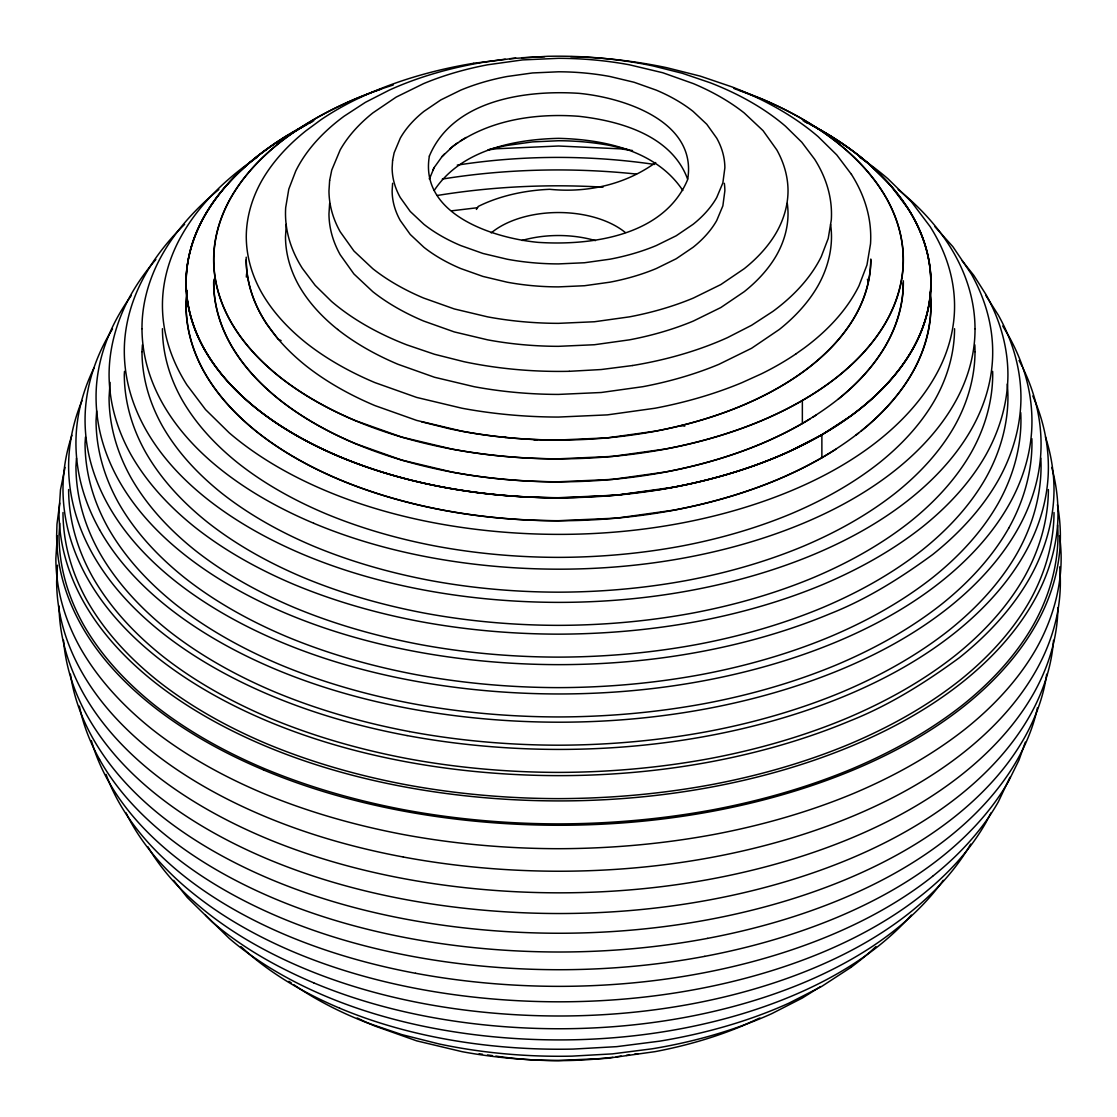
<?xml version="1.0" encoding="UTF-8"?>
<svg xmlns="http://www.w3.org/2000/svg" width="1117" height="1117" viewBox="0 0 1117 1117"><rect width="100%" height="100%" fill="white"/><g stroke="black" fill="none" stroke-linecap="round" stroke-linejoin="round"><path stroke-width="1.5" d="M141.985 328.691C141.845 302.637 149.524 276.96 162.356 254.411A422.673 244.023 0 0 1 218.834 189.541M975.015 328.733C975.155 354.773 967.476 380.45 954.644 403A422.673 244.023 0 0 1 895.443 470.062C867.588 492.234 836.116 509.506 803.346 523.245A422.673 244.023 0 0 1 687.178 557.411C644.788 565.397 601.658 569.195 558.528 569.181A422.673 244.023 0 0 1 429.752 557.397C390.056 549.983 350.975 538.911 313.709 523.273M1057.897 607.718C1057.631 637.863 1048.346 667.435 1033.56 693.545A506.867 292.64 0 0 1 962.561 773.983C929.162 800.568 891.422 821.274 852.131 837.75A506.867 292.64 0 0 1 712.814 878.73C661.976 888.294 610.259 892.86 558.542 892.832A506.867 292.64 0 0 1 404.117 878.702C356.505 869.808 309.632 856.544 264.938 837.778A506.867 292.64 0 0 1 154.383 773.941C126.263 751.657 101.116 725.017 83.468 693.601A506.867 292.64 0 0 1 59.033 606.056M57.316 535.713L55.85 558.486A510.441 294.706 0 0 0 80.466 648.209C98.45 679.722 123.638 706.461 151.842 729.066A510.441 294.706 0 0 0 263.095 793.293C308.138 812.031 355.262 825.379 403.153 834.497A510.441 294.706 0 0 0 558.556 848.697C610.608 848.585 662.618 843.977 713.805 834.497A510.441 294.706 0 0 0 853.988 793.265C893.488 776.524 931.369 755.664 965.144 729.08A510.441 294.706 0 0 0 1036.562 648.153C1051.851 620.787 1061.024 589.971 1061.15 558.514A510.441 294.706 0 0 0 1059.53 535.741M59.801 523.328L59.006 535.504A507.23 292.849 0 0 0 83.482 624.668C101.34 655.986 126.375 682.543 154.397 705.022A507.23 292.849 0 0 0 264.952 768.845C309.716 787.457 356.532 800.721 404.131 809.783A507.23 292.849 0 0 0 558.556 823.899C610.273 823.774 661.962 819.194 712.828 809.783A507.23 292.849 0 0 0 852.131 768.803C891.394 752.174 929.023 731.453 962.589 705.036A507.23 292.849 0 0 0 1033.56 624.598C1048.751 597.413 1057.869 566.794 1057.994 535.532A507.23 292.849 0 0 0 1057.617 525.074M76.487 458.165L75.942 466.571A490.042 282.922 0 0 0 99.581 552.706C116.838 582.962 141.021 608.625 168.095 630.337A490.042 282.922 0 0 0 274.894 691.995C318.15 709.979 363.388 722.797 409.367 731.551M85.478 436.998L85.046 443.589A480.799 277.588 0 0 0 108.237 528.104C125.174 557.788 148.896 582.962 175.453 604.269A480.799 277.588 0 0 0 280.255 664.755C322.687 682.403 367.06 694.983 412.173 703.57A480.799 277.588 0 0 0 558.556 716.946C607.578 716.835 656.573 712.492 704.785 703.57A480.799 277.588 0 0 0 836.828 664.727C874.039 648.963 909.713 629.318 941.519 604.283A480.799 277.588 0 0 0 1008.791 528.048M96.662 410.944L96.048 420.62A469.629 271.138 0 0 0 118.695 503.153C135.241 532.153 158.419 556.755 184.361 577.559A469.629 271.138 0 0 0 286.72 636.648C328.161 653.878 371.514 666.165 415.58 674.556A469.629 271.138 0 0 0 558.542 687.625C606.433 687.513 654.297 683.269 701.392 674.556A469.629 271.138 0 0 0 830.364 636.606C866.708 621.22 901.559 602.021 932.625 577.573A469.629 271.138 0 0 0 998.333 503.097C1012.407 477.922 1020.84 449.579 1020.952 420.634A469.629 271.138 0 0 0 1020.715 412.564M110.052 382.363L109.061 397.638A456.406 263.5 0 0 0 131.08 477.853C147.165 506.043 169.672 529.933 194.889 550.15A456.406 263.5 0 0 0 294.371 607.578C334.653 624.333 376.778 636.271 419.601 644.425A456.406 263.5 0 0 0 558.542 657.117C605.093 657.019 651.602 652.9 697.371 644.425A456.406 263.5 0 0 0 822.712 607.55C858.024 592.582 891.897 573.943 922.083 550.164A456.406 263.5 0 0 0 985.948 477.797C999.617 453.334 1007.827 425.786 1007.939 397.652A456.406 263.5 0 0 0 1007.269 384.066M124.504 371.375L124.294 374.656A440.936 254.578 0 0 0 145.559 452.162C161.099 479.388 182.853 502.468 207.217 522.002A440.936 254.564 0 0 0 303.321 577.489C342.235 593.672 382.936 605.205 424.306 613.079A440.936 254.564 0 0 0 558.542 625.352C603.515 625.241 648.446 621.261 692.666 613.079A440.936 254.578 0 0 0 813.748 577.461C847.873 562.996 880.601 544.984 909.769 522.016A440.936 254.578 0 0 0 971.469 452.106C984.677 428.467 992.594 401.855 992.706 374.67A440.936 254.578 0 0 0 992.65 371.389M141.985 351.673L142.417 344.818M187.111 290.532L186.134 305.723A378.146 218.318 0 0 0 204.369 372.184C217.689 395.53 236.357 415.329 257.245 432.084A378.132 218.318 0 0 0 339.666 479.668C373.036 493.546 407.942 503.432 443.421 510.19A378.146 218.318 0 0 0 558.542 520.704L616.766 518.12L673.551 510.19A378.132 218.318 0 0 0 777.404 479.64C806.669 467.241 834.72 451.799 859.741 432.097A378.146 218.318 0 0 0 912.645 372.143C923.982 351.869 930.782 329.04 930.866 305.737A378.132 218.318 0 0 0 930.084 292.235M213.961 279.264L213.738 282.741A350.11 202.135 0 0 0 230.619 344.273C242.947 365.901 260.233 384.234 279.571 399.746A350.11 202.135 0 0 0 355.876 443.798L401.938 460.148L451.952 472.058A350.11 202.135 0 0 0 558.542 481.79L612.451 479.402L665.034 472.058A350.11 202.135 0 0 0 761.18 443.77C788.267 432.293 814.251 417.981 837.415 399.746A350.11 202.135 0 0 0 886.395 344.231C896.895 325.466 903.178 304.341 903.262 282.755M286.287 224.419L285.491 236.79A277.239 160.066 0 0 0 298.867 285.505C308.641 302.637 322.31 317.144 337.627 329.431M329.641 203.406L328.97 213.808A233.09 134.571 0 0 0 340.21 254.774L353.935 273.986L372.799 291.691A233.09 134.571 0 0 0 423.608 321.026L454.27 331.917L487.57 339.833A233.09 134.571 0 0 0 558.528 346.326L594.412 344.734L629.416 339.847A233.09 134.571 0 0 0 693.434 321.012L720.842 307.538L744.187 291.705A233.09 134.571 0 0 0 776.804 254.746C783.785 242.249 787.974 228.175 788.03 213.808A233.09 134.571 0 0 0 787.29 203.42M392.612 183.286L392.137 190.825A168.946 97.542 0 0 0 400.277 220.524L410.232 234.444L423.902 247.29A168.946 97.542 0 0 0 460.721 268.541L482.949 276.43L507.09 282.182A168.946 97.542 0 0 0 558.514 286.887L584.526 285.729L609.91 282.182A168.946 97.542 0 0 0 656.307 268.527L676.176 258.767L693.085 247.29A168.946 97.542 0 0 0 716.737 220.496L722.867 205.863L724.863 190.839A168.946 97.542 0 0 0 724.333 183.3M870.729 259.772C870.66 279.32 864.963 298.462 855.454 315.455A317.074 183.062 0 0 1 811.096 365.734C790.124 382.251 766.583 395.195 742.051 405.597A317.074 183.062 0 0 1 654.981 431.218L607.355 437.864L558.528 440.028A317.074 183.062 0 0 1 462.005 431.204L416.711 420.425L375.005 405.625A317.074 183.062 0 0 1 305.89 365.72C288.381 351.673 272.73 335.072 261.56 315.497A317.074 183.062 0 0 1 246.271 259.758M954.56 328.719C954.463 353.503 947.244 377.783 935.194 399.341A402.204 232.21 0 0 1 878.911 463.122C852.299 484.066 822.461 500.5 791.339 513.68A402.204 232.21 0 0 1 680.881 546.185C640.544 553.641 599.55 557.271 558.542 557.369A402.204 232.21 0 0 1 436.105 546.171C398.364 538.994 361.238 528.467 325.731 513.708A402.204 232.21 0 0 1 238.075 463.108C215.846 445.292 196.006 424.223 181.834 399.397A402.204 232.21 0 0 1 162.44 328.705M975.015 351.701C974.918 377.769 967.322 403.293 954.644 425.968A422.98 244.204 0 0 1 895.457 493.044C867.476 515.077 836.088 532.348 803.36 546.227A422.98 244.204 0 0 1 687.192 580.393C644.774 588.24 601.672 592.066 558.542 592.164A422.98 244.204 0 0 1 429.78 580.393C390.084 572.839 351.045 561.767 313.709 546.255A422.98 244.204 0 0 1 221.515 493.03C198.156 474.292 177.282 452.134 162.384 426.024A422.98 244.204 0 0 1 141.985 351.673M1048.388 489.567C1048.277 520.229 1039.327 550.262 1024.429 576.93A497.484 287.223 0 0 1 954.812 655.819C921.902 681.733 884.985 702.048 846.491 718.357A497.484 287.223 0 0 1 709.867 758.555C659.979 767.784 609.282 772.28 558.556 772.392A497.484 287.223 0 0 1 407.105 758.555C360.414 749.661 314.505 736.648 270.593 718.399A497.484 287.223 0 0 1 162.16 655.805C134.682 633.758 110.136 607.704 92.599 576.986A497.484 287.223 0 0 1 68.612 489.553M1054.015 512.549C1053.889 543.56 1044.842 573.943 1029.776 600.918A503.195 290.518 0 0 1 959.363 680.7C926.077 706.907 888.741 727.474 849.8 743.964A503.195 290.518 0 0 1 711.599 784.623C661.138 793.964 609.868 798.501 558.556 798.627A503.195 290.518 0 0 1 405.359 784.609C358.152 775.631 311.699 762.464 267.284 744.006A503.195 290.518 0 0 1 157.609 680.686C129.809 658.402 104.984 632.04 87.252 600.974A503.195 290.518 0 0 1 62.985 512.535M57.47 565.216L56.632 581.454A509.268 294.022 0 0 0 81.22 671.038C98.924 702.621 124.224 729.359 152.457 751.769A509.268 294.022 0 0 0 263.556 815.899C308.446 834.776 355.541 848.082 403.377 857.032M1053.513 640.292C1051.628 666.891 1042.845 692.68 1029.776 715.815A502.832 290.308 0 0 1 959.349 795.611C926.202 821.986 888.769 842.525 849.786 858.875A502.832 290.308 0 0 1 711.585 899.52C661.152 909.015 609.84 913.538 558.542 913.524A502.818 290.308 0 0 1 405.345 899.506C358.11 890.682 311.615 877.515 267.284 858.903A502.818 290.294 0 0 1 157.609 795.569C129.698 773.467 104.761 747.036 87.252 715.871A502.818 290.308 0 0 1 63.543 640.25M59.732 503.069L56.981 524.124L56.632 535.49A509.268 294.022 0 0 0 81.22 625.073C98.924 656.67 124.224 683.395 152.457 705.804A509.268 294.022 0 0 0 263.556 769.934M1046.685 674.207C1043.543 696.617 1035.487 718.119 1024.429 737.792A497.121 287.013 0 0 1 954.798 816.681C922.028 842.749 885.013 863.064 846.477 879.219A497.121 287.013 0 0 1 709.84 919.403C659.993 928.799 609.254 933.267 558.542 933.253A497.121 287.013 0 0 1 407.077 919.389C360.386 910.662 314.408 897.649 270.579 879.247A497.121 287.013 0 0 1 162.16 816.639C134.571 794.787 109.913 768.664 92.599 737.834A497.121 287.013 0 0 1 70.427 674.165M65.037 467.423L60.472 489.888L59.006 512.521A506.867 292.64 0 0 0 83.482 601.672C101.102 633.116 126.277 659.728 154.383 682.026A506.867 292.64 0 0 0 264.952 745.849C309.632 764.628 356.505 777.879 404.103 786.801A506.867 292.64 0 0 0 558.542 800.917C610.259 800.945 661.976 796.365 712.814 786.815A506.867 292.64 0 0 0 852.117 745.821C891.422 729.359 929.149 708.639 962.575 682.068A506.867 292.64 0 0 0 1033.546 601.63C1048.947 574.599 1058.148 543.797 1057.994 512.563A506.853 292.626 0 0 0 1051.739 467.437M1037.456 707.703C1033.616 725.896 1026.523 743.28 1017.461 759.462A489.679 282.713 0 0 1 948.864 837.178C916.596 862.855 880.14 882.863 842.176 898.78A489.679 282.713 0 0 1 707.578 938.364M71.907 435.323C66.001 452.762 63.013 471.137 62.985 489.539A502.818 290.308 0 0 0 87.266 577.992C104.747 609.17 129.712 635.573 157.595 657.704A502.818 290.294 0 0 0 267.284 721.01C311.615 739.649 358.11 752.788 405.345 761.64A502.818 290.308 0 0 0 558.542 775.631C609.84 775.673 661.152 771.135 711.585 761.654A502.832 290.308 0 0 0 849.786 720.982C889.258 705.385 925.197 682.682 959.363 657.718A503.195 290.518 0 0 0 1029.776 577.936C1044.856 550.96 1053.889 520.592 1054.015 489.567A503.195 290.518 0 0 0 1045.442 436.901M1025.308 742.163L1018.955 760.174L1008.791 780.825A480.436 277.379 0 0 1 941.491 857.06C909.838 882.262 874.066 901.88 836.815 917.504A480.436 277.379 0 0 1 704.757 956.347M430.38 176.123L429.375 179.027L434.192 167.522L442.067 156.575A132.56 76.528 0 0 1 444.482 153.964M82.058 400.556C73.345 421.416 68.57 443.938 68.612 466.557A497.121 287.013 0 0 0 92.613 554.004C109.899 584.833 134.585 610.929 162.147 632.808A497.121 287.013 0 0 0 270.593 695.402C314.408 713.833 360.386 726.818 407.077 735.572M1009.936 777.292L998.333 801.838A469.28 270.942 0 0 1 932.597 876.3M94.01 367.996C82.449 391.425 75.844 417.395 75.942 443.575A489.693 282.713 0 0 0 99.581 529.723M1008.791 528.048C1023.2 502.273 1031.843 473.245 1031.954 443.617A480.799 277.588 0 0 0 1031.857 438.66M432.684 170.356L434.192 167.522M991.1 812.757L985.948 822.503A456.071 263.305 0 0 1 922.07 894.871C892.008 918.788 858.051 937.414 822.698 952.242A456.071 263.305 0 0 1 697.343 989.117C651.616 997.732 605.065 1001.837 558.542 1001.809A456.071 263.305 0 0 1 419.587 989.103C376.75 981.089 334.569 969.151 294.357 952.27A456.057 263.305 0 0 1 194.889 894.829C169.575 874.779 146.955 850.819 131.08 822.545A456.071 263.305 0 0 1 125.998 812.785M476.414 209.438L478.174 206.477A122.367 70.65 0 0 1 549.746 189.304C587.277 193.046 624.948 184.738 655.707 162.537M434.192 190.504C460.749 150.306 513.345 139.374 558.486 138.354C603.627 139.374 656.251 150.292 682.808 190.49M442.067 156.575L452.762 146.481A129.656 74.853 0 0 1 457.998 142.571M932.611 876.314C901.67 900.916 866.736 920.087 830.35 935.348A469.28 270.942 0 0 1 701.364 973.284C654.311 982.15 606.419 986.367 558.542 986.353A469.28 270.942 0 0 1 415.566 973.27M266.069 149.622L285.017 136.777L313.877 120.65M257.301 157.19L247.457 164.143A401.38 231.736 0 0 0 181.848 235.087C169.589 256.505 162.328 280.953 162.44 305.709A401.38 231.736 0 0 0 186.902 384.89L205.514 409.562L229.139 432.768A401.38 231.736 0 0 0 325.745 490.712C356.546 503.697 388.702 513.317 421.374 520.271A401.38 231.736 0 0 0 558.528 534.373C599.536 534.429 640.558 530.784 680.853 523.203A401.911 232.043 0 0 0 791.325 490.698C818.873 479.165 845.415 464.993 869.543 447.317A401.38 231.736 0 0 0 935.152 376.359C947.411 354.955 954.672 330.506 954.56 305.751A401.38 231.736 0 0 0 930.098 226.556L911.486 201.884L887.861 178.692A401.38 231.736 0 0 0 859.629 157.26M795.946 353.894L803.709 348.406A316.097 182.504 0 0 0 859.029 285.715L866.96 264.994L870.52 243.883A316.111 182.504 0 0 0 851.433 174.378M850.931 415.873L821.875 434.806L789.077 451.575A376.988 217.647 0 0 1 659.547 489.665L616.766 495.138L573.147 497.582A376.988 217.647 0 0 1 429.584 484.443C398.853 477.936 368.638 468.847 339.652 456.685A378.132 218.318 0 0 1 257.245 409.101C238.773 394.287 221.85 377.253 209.13 357.175M850.931 967.378L821.875 986.311L789.077 1003.08A376.988 217.647 0 0 1 659.547 1041.17L616.766 1046.643L573.147 1049.086A376.988 217.647 0 0 1 429.584 1035.948C398.853 1029.441 368.638 1020.352 339.652 1008.19M687.569 179.027C671.694 135.688 620.521 120.971 578.941 116.308C535.364 112.985 488.59 119.854 452.762 146.481A132.56 76.528 0 0 0 449.83 148.91M820.688 986.534L802.355 998.012L771.987 1013.552A349.035 201.521 0 0 1 652.063 1048.821L612.451 1053.876L572.058 1056.137A349.035 201.521 0 0 1 439.149 1043.976L401.938 1034.635L366.962 1022.753A349.049 201.521 0 0 1 293.869 984.761M381.455 89.011A350.11 202.135 0 0 0 355.82 98.743C328.733 110.22 302.749 124.532 279.585 142.767A350.11 202.135 0 0 0 230.605 198.281C220.105 217.047 213.822 238.186 213.738 259.758A350.11 202.135 0 0 0 230.619 321.291C242.947 342.919 260.233 361.252 279.571 376.764A350.11 202.135 0 0 0 355.876 420.816L401.938 437.166L451.952 449.076A350.11 202.135 0 0 0 558.542 458.822L612.451 456.42L665.034 449.076A350.11 202.135 0 0 0 761.18 420.788C788.267 409.311 814.251 395.013 837.415 376.778A350.11 202.135 0 0 0 886.395 321.263C896.895 302.484 903.178 281.358 903.262 259.772A350.11 202.135 0 0 0 886.381 198.24C874.053 176.626 856.767 158.279 837.429 142.781A350.11 202.135 0 0 0 761.124 98.729L733.925 88.48M266.083 149.636A376.988 217.647 0 0 0 200.097 224.405C191.049 242.473 186.204 262.523 186.134 282.741A378.146 218.318 0 0 0 204.369 349.202C215.944 369.322 231.359 386.999 248.84 402.176A377.364 217.871 0 0 0 339.666 456.671C373.036 470.578 407.942 480.45 443.421 487.207A378.146 218.318 0 0 0 558.542 497.735L616.766 495.138L673.551 487.207A378.132 218.318 0 0 0 777.404 456.658C806.669 444.259 834.72 428.816 859.741 409.115A378.146 218.318 0 0 0 912.645 349.16C922.586 331.358 929.372 311.643 930.615 291.202A376.988 217.647 0 0 0 907.842 208.32L890.361 185.129L868.16 163.319A376.974 217.647 0 0 0 803.039 120.678M466.054 137.461L462.508 139.597A129.656 74.853 0 0 0 460.218 141.063M305.863 124.978L275.313 143.102L257.259 156.38A378.146 218.318 0 0 0 204.355 216.335C194.512 234.179 187.838 253.894 186.385 274.293A376.988 217.647 0 0 0 209.158 357.175M308.934 123.345L312.006 121.711M759.853 1017.978L742.051 1026.034A317.074 183.062 0 0 1 654.981 1051.656L607.355 1058.302L558.528 1060.48A317.074 183.062 0 0 1 462.005 1051.656L416.711 1040.862L375.005 1026.062A317.074 183.062 0 0 1 357.203 1017.978M707.578 938.378C658.471 947.607 608.5 952.019 558.542 952.005A489.693 282.713 0 0 1 409.339 938.35C363.346 929.749 318.066 916.931 274.894 898.808A489.679 282.713 0 0 1 168.081 837.136C140.91 815.605 116.615 789.873 99.567 759.518M704.771 956.347C656.587 965.409 607.55 969.738 558.542 969.724A480.45 277.379 0 0 1 412.159 956.334C367.032 947.9 322.604 935.32 280.241 917.532A480.436 277.379 0 0 1 175.453 857.018C148.798 835.893 124.964 810.649 108.237 780.867A480.45 277.379 0 0 1 91.399 740.641M473.762 63.278L515.789 58.098M484.415 62.091L505.233 59.187M442.318 179.069C480.701 172.856 519.587 169.938 558.458 169.938A440.615 254.383 0 0 1 636.495 174.07M437.319 195.475C477.35 188.941 517.911 185.813 558.458 185.813A453.097 261.587 0 0 1 603.026 187.153M632.585 365.524L601.211 369.532L569.237 371.319M487.892 149.971L496.52 148.756L558.458 146.006L620.424 148.854L632.529 150.53M457.272 165.107C522.449 155.012 589.329 154.9 654.562 164.436M612.87 1057.282C574.096 1062.085 534.485 1061.778 495.808 1056.082M616.207 1056.808L621.206 1056.11M626.204 1055.425L629.527 1054.951M634.526 1054.253L637.863 1053.792M452.148 210.764L477.615 207.706M509.645 58.698L547.763 56.297A276.388 159.577 0 0 1 653.012 65.931L682.473 73.331L710.175 82.742A276.388 159.577 0 0 1 785.516 126.249L801.811 142.236L814.642 159.242A276.388 159.577 0 0 1 831.299 220.007L828.214 238.48L821.288 256.589A276.388 159.577 0 0 1 772.88 311.406L751.587 325.284L727.544 337.599A276.388 159.577 0 0 1 632.585 365.51M521.779 57.735L544.691 56.702M479.137 1053.778L482.46 1054.239M487.473 1054.937L492.471 1055.621M415.552 973.284C371.486 965.018 328.077 952.745 286.706 935.376A469.28 270.942 0 0 1 184.347 876.273C158.307 855.636 135.031 830.978 118.695 801.88A469.28 270.942 0 0 1 106.059 774.374M421.528 421.793L448.615 428.551A312.313 180.312 0 0 0 870.813 259.032M628.117 149.608L609.924 145.447A168.946 97.542 0 0 0 558.486 140.742L532.474 141.901L507.104 145.433A168.946 97.542 0 0 0 488.869 149.58M263.542 769.948C308.446 788.797 355.541 802.118 403.377 811.082A509.268 294.022 0 0 0 558.542 825.268C610.496 825.295 662.479 820.702 713.54 811.096A509.268 294.022 0 0 0 853.514 769.906C893 753.375 930.908 732.543 964.488 705.846A509.268 294.022 0 0 0 1035.794 625.031C1051.279 597.874 1060.522 566.919 1060.368 535.546A509.268 294.022 0 0 0 1057.422 504.716M313.709 982.848C350.961 998.5 390.056 1009.559 429.752 1017.001A422.673 244.023 0 0 0 558.542 1028.757C601.658 1028.799 644.788 1024.973 687.178 1017.001A422.673 244.023 0 0 0 803.346 982.82C836.13 969.095 867.588 951.81 895.457 929.651A422.673 244.023 0 0 0 943.265 880.294M281.107 340.601L278.161 339.177L266.656 323.972A312.313 180.312 0 0 1 246.215 257.189M898.18 189.583C920.59 207.636 940.458 229.208 954.63 254.383A422.673 244.023 0 0 1 975.015 328.733M240.937 946.588L248.84 953.681A377.364 217.871 0 0 0 339.666 1008.176M934.971 226.751L952.899 246.703L971.441 274.196A440.615 254.383 0 0 1 992.692 351.701C992.845 378.858 984.831 405.625 971.469 429.137A440.615 254.383 0 0 1 909.741 499.048C880.713 522.156 847.901 540.153 813.748 554.479A440.615 254.383 0 0 1 692.638 590.097C648.46 598.433 603.487 602.384 558.542 602.37A440.615 254.383 0 0 1 424.292 590.083C382.908 582.348 342.165 570.815 303.307 554.507A440.615 254.383 0 0 1 207.204 499.02C182.755 479.64 160.904 456.49 145.559 429.165A440.615 254.383 0 0 1 124.308 351.66C124.155 324.516 132.169 297.75 145.531 274.237A440.615 254.383 0 0 1 184.598 224.335M205.514 915.116L229.139 938.308A401.38 231.736 0 0 0 325.745 996.266C356.546 1009.237 388.702 1018.858 421.374 1025.811A401.38 231.736 0 0 0 558.528 1039.913C599.536 1039.983 640.558 1036.325 680.853 1028.757A401.911 232.043 0 0 0 791.325 996.252C818.873 984.705 845.415 970.533 869.543 952.857A401.38 231.736 0 0 0 911.318 915.06M962.198 260.806L973.773 275.34L985.92 294.455A456.406 263.5 0 0 1 1007.925 374.67C1007.827 402.804 999.617 430.352 985.948 454.828A456.406 263.5 0 0 1 922.083 527.182C891.897 550.96 858.024 569.6 822.712 584.568A456.406 263.5 0 0 1 697.371 621.443C651.602 629.918 605.093 634.037 558.542 634.149A456.406 263.5 0 0 1 419.601 621.443C376.778 613.289 334.653 601.351 294.371 584.61A456.406 263.5 0 0 1 194.889 527.168C169.672 506.964 147.165 483.061 131.08 454.87A456.406 263.5 0 0 1 109.075 374.656C109.173 346.521 117.383 318.973 131.052 294.511A456.406 263.5 0 0 1 155.863 259.493M173.638 880.35L187.279 897.496L212.132 921.888A422.114 243.701 0 0 0 313.723 982.834M851.447 174.378L836.773 154.928L818.147 136.637A316.097 182.504 0 0 0 731.956 86.889L700.289 76.138L666.598 67.662A316.111 182.504 0 0 0 570.731 56.688M985.808 295.433L998.305 315.106A469.629 271.138 0 0 1 1020.952 397.652C1020.84 426.596 1012.407 454.94 998.333 480.128A469.629 271.138 0 0 1 932.625 554.591C900.735 577.894 867.197 599.061 830.35 613.638A469.28 270.942 0 0 1 701.364 651.574C654.311 660.44 606.419 664.657 558.542 664.643A469.28 270.942 0 0 1 415.566 651.56C371.486 643.322 328.077 631.035 286.706 613.666A469.28 270.942 0 0 1 184.347 554.563C158.307 533.926 135.031 509.268 118.695 480.17A469.28 270.942 0 0 1 96.062 397.624C95.88 368.708 104.426 340.196 118.667 315.162A469.28 270.942 0 0 1 131.303 295.502M1002.717 325.982L1008.763 336.133A480.436 277.379 0 0 1 1031.94 420.648C1032.122 450.249 1023.367 479.444 1008.791 505.066A480.436 277.379 0 0 1 941.491 581.301C909.838 606.503 874.066 626.134 836.815 641.744A480.436 277.379 0 0 1 704.757 680.588C656.587 689.664 607.55 693.992 558.542 693.964A480.45 277.379 0 0 1 412.159 680.574C367.032 672.141 322.604 659.561 280.241 641.772A480.436 277.379 0 0 1 175.453 581.273C148.798 560.148 124.964 534.903 108.237 505.107A480.45 277.379 0 0 1 85.06 420.606C84.892 390.992 93.633 361.81 108.209 336.175A480.436 277.379 0 0 1 112.524 328.929M99.567 529.723C116.615 560.078 140.91 585.797 168.081 607.341A489.679 282.713 0 0 0 274.894 669.013C318.066 687.15 363.346 699.954 409.339 708.569A489.693 282.713 0 0 0 558.542 722.196C608.5 722.238 658.471 717.812 707.578 708.583A489.679 282.713 0 0 0 842.162 668.985C880.14 653.082 916.596 633.046 948.878 607.383A489.679 282.713 0 0 0 1017.447 529.667C1032.331 503.558 1041.212 473.803 1041.058 443.631A489.693 282.713 0 0 0 1022.879 367.968M147.933 846.784C162.984 872.475 184.026 894.186 207.204 912.645A440.615 254.383 0 0 0 303.321 968.132C342.151 984.454 382.908 995.973 424.292 1003.722A440.615 254.383 0 0 0 558.542 1015.995C603.487 1016.023 648.46 1012.044 692.638 1003.736A440.615 254.383 0 0 0 813.734 968.104C847.915 953.792 880.699 935.781 909.755 912.673A440.615 254.383 0 0 0 970.687 844.089M821.875 434.806L821.875 457.788M802.355 400.556L802.355 423.538M811.361 124.853A372.464 215.036 0 0 1 825.882 432.447A372.464 215.036 0 0 1 292.919 433.522A372.464 215.036 0 0 1 303.754 125.872M805.175 121.627A372.464 215.036 0 0 1 808.275 123.233M850.917 415.859A376.988 217.647 0 0 0 916.903 341.09C925.784 322.953 930.656 302.958 930.866 282.755A378.132 218.318 0 0 0 912.631 216.293C899.311 192.948 880.643 173.135 859.755 156.394A378.132 218.318 0 0 0 811.193 124.895M930.321 293.185A372.464 215.036 0 0 1 861.263 430.967M858.61 433.075A372.464 215.036 0 0 1 855.915 435.169M835.795 449.285A372.464 215.036 0 0 1 414.505 504.046A372.464 215.036 0 0 1 186.776 292.221M484.415 62.105A276.388 159.577 0 0 0 389.47 90.03L365.413 102.331L344.106 116.21A276.388 159.577 0 0 0 295.74 171.041L288.786 189.15L285.687 207.608A276.388 159.577 0 0 0 302.372 268.373L315.189 285.38L331.47 301.381A276.388 159.577 0 0 0 406.839 344.874L434.527 354.284L463.974 361.699A276.388 159.577 0 0 0 569.237 371.305M830.615 224.419A277.239 160.066 0 0 1 831.495 236.79C831.439 253.88 826.454 270.621 818.147 285.477A277.239 160.066 0 0 1 779.359 329.445L751.587 348.267L718.985 364.296A277.239 160.066 0 0 1 642.847 386.691L601.211 392.5L558.528 394.413A277.239 160.066 0 0 1 474.125 386.691L434.527 377.267L398.057 364.31A277.239 160.066 0 0 1 337.627 329.431M795.946 353.894A304.396 175.746 0 0 1 761.333 373.874L742.051 382.614A317.074 183.062 0 0 1 654.981 408.236L607.355 414.882L558.528 417.06A317.074 183.062 0 0 1 462.005 408.236L416.711 397.443L375.005 382.642A317.074 183.062 0 0 1 305.89 342.737C288.381 328.691 272.73 312.09 261.56 292.514A317.074 183.062 0 0 1 246.271 236.776C246.34 217.243 252.037 198.1 261.546 181.108A317.074 183.062 0 0 1 305.904 130.829L321.04 119.687A304.396 175.746 0 0 1 355.667 99.692L365.161 95.224A316.097 182.504 0 0 1 473.776 63.278M291.411 983.044A349.049 201.521 0 0 1 288.968 981.312M875.923 946.574A376.988 217.647 0 0 1 850.917 967.364M1059.67 566.877A509.268 294.022 0 0 1 1060.354 581.51C1060.536 612.884 1051.265 643.825 1035.808 670.996A509.268 294.022 0 0 1 964.474 751.811C930.922 778.521 893 799.311 853.528 815.871A509.268 294.022 0 0 1 713.54 857.046C662.479 866.666 610.496 871.246 558.542 871.232A509.268 294.022 0 0 1 403.377 857.032M681.412 425.591A453.097 261.587 0 0 1 684.777 426.149M99.581 759.504A489.693 282.713 0 0 1 79.377 706.126M313.723 523.259A422.114 243.701 0 0 1 212.132 462.298C192.515 445.39 175.104 425.675 162.37 403.042A422.673 244.023 0 0 1 141.985 328.691M974.82 344.832A422.98 244.204 0 0 1 975.015 351.701M1019.053 360.47A489.693 282.713 0 0 1 1022.153 366.46M1040.807 458.179A490.042 282.922 0 0 1 1041.058 466.599C1040.946 496.8 1032.136 526.372 1017.461 552.65A490.042 282.922 0 0 1 948.892 630.351C916.471 655.874 880.112 675.897 842.176 691.968A490.042 282.922 0 0 1 707.606 731.551C658.458 740.655 608.528 745.067 558.556 745.193A490.042 282.922 0 0 1 409.367 731.551M1032.792 395.935A497.121 287.013 0 0 1 1048.374 466.613C1048.556 497.233 1039.508 527.447 1024.429 553.962A497.121 287.013 0 0 1 954.798 632.85C922.028 658.918 885.013 679.22 846.477 695.388A497.121 287.013 0 0 1 709.84 735.572C659.993 744.969 609.254 749.437 558.542 749.423A497.121 287.013 0 0 1 407.077 735.558M537.109 439.861A277.239 160.066 0 0 1 533.828 439.693M506.071 437.403A277.239 160.066 0 0 1 502.832 437.026M903.332 280.786A344.86 199.105 0 0 1 838.295 399.132M816.024 415.161A344.86 199.105 0 0 1 813.05 417.074M810.034 418.945A344.86 199.105 0 0 1 430.645 467.66A344.86 199.105 0 0 1 213.654 281.498M522.03 240.476A81.806 47.235 0 0 1 595.445 240.616M739.272 90.212A344.86 199.105 0 0 1 816.667 391.774A344.86 199.105 0 0 1 288.828 383.871A344.86 199.105 0 0 1 393.184 85.032M491.215 232.908A81.806 47.235 0 0 1 625.283 232.49M246.34 277.072A312.313 180.312 0 0 1 246.578 273.777M867.42 279.25A312.313 180.312 0 0 1 868.188 282.419M804.994 121.655A378.132 218.318 0 0 1 808.108 123.275M329.641 180.423L328.97 190.825A233.09 134.571 0 0 0 340.21 231.791L353.935 251.004L372.799 268.708A233.09 134.571 0 0 0 423.608 298.044L454.27 308.934L487.557 316.851A233.09 134.571 0 0 0 558.514 323.344L594.412 321.752L629.416 316.865A233.09 134.571 0 0 0 693.434 298.03L720.842 284.556L744.187 268.722A233.09 134.571 0 0 0 776.804 231.764C783.785 219.267 787.974 205.207 788.03 190.839A233.09 134.571 0 0 0 776.79 149.873L763.065 130.661L744.201 112.943A233.09 134.571 0 0 0 693.392 83.621L662.73 72.731L629.429 64.8A233.09 134.571 0 0 0 558.472 58.321L522.588 59.913L487.584 64.8A233.09 134.571 0 0 0 423.566 83.635L396.158 97.109L372.827 112.929A233.09 134.571 0 0 0 340.196 149.887L331.749 170.091L329.641 180.423M392.612 160.303L392.137 167.843A168.946 97.542 0 0 0 400.277 197.541L410.232 211.462L423.902 224.308A168.946 97.542 0 0 0 460.721 245.558L482.949 253.461L507.076 259.2A168.946 97.542 0 0 0 558.514 263.905L584.526 262.746L609.896 259.2A168.946 97.542 0 0 0 656.293 245.558L676.176 235.785L693.085 224.322A168.946 97.542 0 0 0 716.723 197.527L722.867 182.881L724.863 167.857A168.946 97.542 0 0 0 716.723 138.159L706.768 124.238L693.098 111.407A168.946 97.542 0 0 0 656.279 90.142L634.051 82.253L609.924 76.501A168.946 97.542 0 0 0 558.486 71.795L532.474 72.954L507.104 76.501A168.946 97.542 0 0 0 460.707 90.156L440.824 99.916L423.915 111.393A168.946 97.542 0 0 0 400.277 138.173L394.133 152.82L392.612 160.303M429.375 156.045C419.378 214.269 492.932 238.061 538.059 242.361C591.898 245.88 664.098 235.673 687.625 179.655C697.622 121.432 624.068 97.64 578.941 93.339C525.102 89.821 452.902 100.027 429.375 156.045"/></g></svg>
